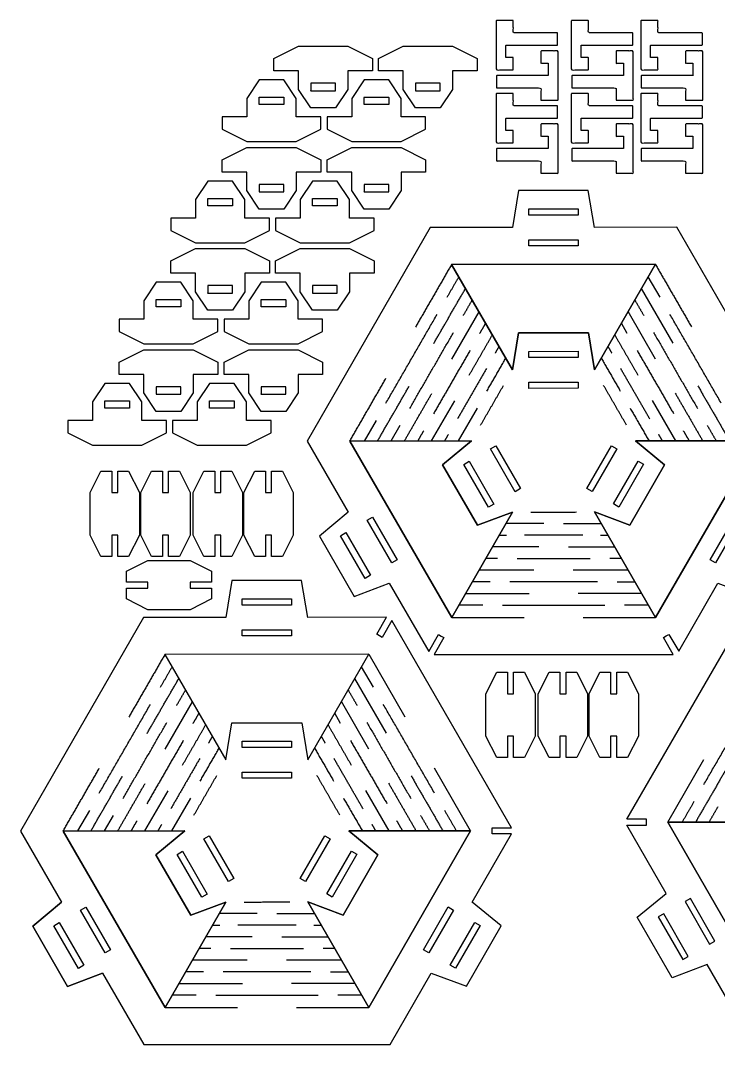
# Model space of a CAD drawing. Header units: millimetres. Extents: x -0.6 to 69.4, y 5.7 to 47.2.
# Drawn here: x -0.63 to 27.69, y 5.71 to 47.24 of the extents above; entities that cross this region are included whole.
import ezdxf

# ---------------------------------------------------------------- set-up
doc = ezdxf.new("R2010")
doc.units = ezdxf.units.MM
doc.header["$MEASUREMENT"] = 0
doc.layers.add('CURVES', color=7, linetype='Continuous', true_color=0x000000)

msp = doc.modelspace()

# ---------------------------------------------------------------- linework, layer by layer
at = {"layer": 'CURVES'}
for p, q in [((9.646, 45.695), (10.646, 46.195)), ((10.646, 46.195), (12.646, 46.195)), ((12.646, 46.195), (13.646, 45.695)), ((13.897, 45.695), (14.897, 46.195)), ((14.897, 46.195), (16.897, 46.195)), ((16.897, 46.195), (17.897, 45.695)), ((9.646, 45.195), (9.646, 45.695)), ((13.646, 45.695), (13.646, 45.195)), ((13.897, 45.195), (13.897, 45.695)), ((17.897, 45.695), (17.897, 45.195)), ((10.646, 45.195), (9.646, 45.195)), ((10.646, 44.445), (10.646, 45.195)), ((12.646, 45.195), (12.646, 44.445)), ((13.646, 45.195), (12.646, 45.195)), ((14.897, 45.195), (13.897, 45.195)), ((14.897, 44.445), (14.897, 45.195)), ((16.897, 45.195), (16.897, 44.445)), ((17.897, 45.195), (16.897, 45.195)), ((9.056, 44.831), (8.556, 44.081)), ((10.056, 44.831), (9.056, 44.831)), ((11.146, 43.695), (10.646, 44.445)), ((13.308, 44.831), (12.808, 44.081)), ((14.308, 44.831), (13.308, 44.831)), ((15.397, 43.695), (14.897, 44.445)), ((8.556, 44.081), (8.556, 43.331)), ((10.556, 43.331), (10.556, 44.081)), ((12.808, 44.081), (12.808, 43.331)), ((14.808, 43.331), (14.808, 44.081)), ((12.146, 43.695), (11.146, 43.695)), ((16.397, 43.695), (15.397, 43.695)), ((7.556, 43.331), (7.556, 42.831)), ((8.556, 43.331), (7.556, 43.331)), ((11.556, 43.331), (10.556, 43.331)), ((11.556, 42.831), (11.556, 43.331)), ((11.808, 43.331), (11.808, 42.831)), ((12.808, 43.331), (11.808, 43.331)), ((15.808, 43.331), (14.808, 43.331)), ((15.808, 42.831), (15.808, 43.331)), ((7.556, 42.831), (8.556, 42.331)), ((10.556, 42.331), (11.556, 42.831)), ((11.808, 42.831), (12.808, 42.331)), ((14.808, 42.331), (15.808, 42.831)), ((7.556, 41.592), (8.556, 42.092)), ((8.556, 42.331), (10.556, 42.331)), ((8.556, 42.092), (10.556, 42.092)), ((10.556, 42.092), (11.556, 41.592)), ((11.808, 41.592), (12.808, 42.092)), ((12.808, 42.331), (14.808, 42.331)), ((12.808, 42.092), (14.808, 42.092)), ((14.808, 42.092), (15.808, 41.592)), ((7.556, 41.092), (7.556, 41.592)), ((11.556, 41.592), (11.556, 41.092)), ((11.808, 41.092), (11.808, 41.592)), ((15.808, 41.592), (15.808, 41.092)), ((6.967, 40.728), (6.467, 39.978)), ((7.967, 40.728), (6.967, 40.728)), ((8.556, 41.092), (7.556, 41.092)), ((8.556, 40.342), (8.556, 41.092)), ((10.556, 41.092), (10.556, 40.342)), ((11.556, 41.092), (10.556, 41.092)), ((11.218, 40.728), (10.718, 39.978)), ((12.218, 40.728), (11.218, 40.728)), ((12.808, 41.092), (11.808, 41.092)), ((12.808, 40.342), (12.808, 41.092)), ((14.808, 41.092), (14.808, 40.342)), ((15.808, 41.092), (14.808, 41.092)), ((9.056, 39.592), (8.556, 40.342)), ((13.308, 39.592), (12.808, 40.342)), ((19.579, 40.352), (19.33, 38.852)), ((22.408, 40.353), (19.579, 40.352)), ((22.659, 38.854), (22.408, 40.353)), ((6.467, 39.978), (6.467, 39.228)), ((8.467, 39.228), (8.467, 39.978)), ((10.718, 39.978), (10.718, 39.228)), ((12.718, 39.228), (12.718, 39.978)), ((10.056, 39.592), (9.056, 39.592)), ((14.308, 39.592), (13.308, 39.592)), ((19.994, 39.602), (21.994, 39.603)), ((19.994, 39.352), (19.994, 39.602)), ((21.994, 39.603), (21.994, 39.353)), ((5.467, 39.228), (5.467, 38.728)), ((6.467, 39.228), (5.467, 39.228)), ((9.467, 39.228), (8.467, 39.228)), ((9.467, 38.728), (9.467, 39.228)), ((9.718, 39.228), (9.718, 38.728)), ((10.718, 39.228), (9.718, 39.228)), ((13.718, 39.228), (12.718, 39.228)), ((13.718, 38.728), (13.718, 39.228)), ((21.994, 39.353), (19.994, 39.352)), ((5.467, 38.728), (6.467, 38.228)), ((8.467, 38.228), (9.467, 38.728)), ((9.718, 38.728), (10.718, 38.228)), ((15.995, 38.85), (10.999, 30.188)), ((12.718, 38.228), (13.718, 38.728)), ((19.33, 38.852), (15.995, 38.85)), ((25.995, 38.855), (22.659, 38.854)), ((30.999, 30.197), (25.995, 38.855)), ((6.467, 38.228), (8.467, 38.228)), ((10.718, 38.228), (12.718, 38.228)), ((19.995, 38.352), (21.995, 38.353)), ((19.995, 38.102), (19.995, 38.352)), ((21.995, 38.353), (21.995, 38.103)), ((5.467, 37.489), (6.467, 37.989)), ((6.467, 37.989), (8.467, 37.989)), ((8.467, 37.989), (9.467, 37.489)), ((9.718, 37.489), (10.718, 37.989)), ((10.718, 37.989), (12.718, 37.989)), ((12.718, 37.989), (13.718, 37.489)), ((21.995, 38.103), (19.995, 38.102)), ((5.467, 36.989), (5.467, 37.489)), ((9.467, 37.489), (9.467, 36.989)), ((9.718, 36.989), (9.718, 37.489)), ((13.718, 37.489), (13.718, 36.989)), ((6.467, 36.989), (5.467, 36.989)), ((6.467, 36.239), (6.467, 36.989)), ((8.467, 36.989), (8.467, 36.239)), ((9.467, 36.989), (8.467, 36.989)), ((10.718, 36.989), (9.718, 36.989)), ((10.718, 36.239), (10.718, 36.989)), ((12.718, 36.989), (12.718, 36.239)), ((13.718, 36.989), (12.718, 36.989)), ((16.861, 37.351), (25.129, 37.355)), ((25.129, 37.355), (16.861, 37.351)), ((19.333, 33.075), (16.861, 37.351)), ((16.861, 37.351), (19.333, 33.075)), ((25.129, 37.355), (22.662, 33.076)), ((22.662, 33.076), (25.129, 37.355)), ((4.877, 36.625), (4.377, 35.875)), ((5.877, 36.625), (4.877, 36.625)), ((9.128, 36.625), (8.628, 35.875)), ((10.128, 36.625), (9.128, 36.625)), ((25.322, 36.017), (24.839, 36.852)), ((6.967, 35.489), (6.467, 36.239)), ((11.218, 35.489), (10.718, 36.239)), ((25.854, 34.152), (24.567, 36.38)), ((4.377, 35.875), (4.377, 35.125)), ((6.377, 35.125), (6.377, 35.875)), ((8.628, 35.875), (8.628, 35.125)), ((10.628, 35.125), (10.628, 35.875)), ((7.967, 35.489), (6.967, 35.489)), ((12.218, 35.489), (11.218, 35.489)), ((17.97, 35.433), (16.856, 33.503)), ((25.138, 33.507), (24.023, 35.436)), ((3.377, 35.125), (3.377, 34.625)), ((4.377, 35.125), (3.377, 35.125)), ((7.377, 35.125), (6.377, 35.125)), ((7.377, 34.625), (7.377, 35.125)), ((7.628, 35.125), (7.628, 34.625)), ((8.628, 35.125), (7.628, 35.125)), ((11.628, 35.125), (10.628, 35.125)), ((11.628, 34.625), (11.628, 35.125)), ((23.988, 34.553), (23.75, 34.964)), ((3.377, 34.625), (4.377, 34.125)), ((6.377, 34.125), (7.377, 34.625)), ((7.628, 34.625), (8.628, 34.125)), ((10.628, 34.125), (11.628, 34.625)), ((19.582, 34.575), (19.333, 33.075)), ((19.333, 33.075), (19.582, 34.575)), ((22.411, 34.576), (19.582, 34.575)), ((19.582, 34.575), (22.411, 34.576)), ((22.662, 33.076), (22.411, 34.576)), ((22.411, 34.576), (22.662, 33.076)), ((4.377, 34.125), (6.377, 34.125)), ((8.628, 34.125), (10.628, 34.125)), ((3.377, 33.386), (4.377, 33.886)), ((4.377, 33.886), (6.377, 33.886)), ((6.377, 33.886), (7.377, 33.386)), ((7.628, 33.386), (8.628, 33.886)), ((8.628, 33.886), (10.628, 33.886)), ((10.628, 33.886), (11.628, 33.386)), ((19.997, 33.825), (21.997, 33.826)), ((19.997, 33.575), (19.997, 33.825)), ((21.997, 33.826), (21.997, 33.576)), ((3.377, 32.886), (3.377, 33.386)), ((7.377, 33.386), (7.377, 32.886)), ((7.628, 32.886), (7.628, 33.386)), ((11.628, 33.386), (11.628, 32.886)), ((21.997, 33.576), (19.997, 33.575)), ((4.377, 32.886), (3.377, 32.886)), ((4.377, 32.136), (4.377, 32.886)), ((6.377, 32.886), (6.377, 32.136)), ((7.377, 32.886), (6.377, 32.886)), ((8.628, 32.886), (7.628, 32.886)), ((8.628, 32.136), (8.628, 32.886)), ((10.628, 32.886), (10.628, 32.136)), ((11.628, 32.886), (10.628, 32.886)), ((2.787, 32.522), (2.287, 31.772)), ((3.787, 32.522), (2.787, 32.522)), ((7.038, 32.522), (6.538, 31.772)), ((8.038, 32.522), (7.038, 32.522)), ((19.997, 32.575), (21.997, 32.576)), ((19.998, 32.325), (19.997, 32.575)), ((21.997, 32.576), (21.998, 32.326)), ((4.877, 31.386), (4.377, 32.136)), ((9.128, 31.386), (8.628, 32.136)), ((21.998, 32.326), (19.998, 32.325)), ((2.287, 31.772), (2.287, 31.022)), ((4.287, 31.022), (4.287, 31.772)), ((6.538, 31.772), (6.538, 31.022)), ((8.538, 31.022), (8.538, 31.772)), ((16.976, 31.822), (16.035, 30.19)), ((25.962, 30.195), (25.019, 31.826)), ((5.877, 31.386), (4.877, 31.386)), ((10.128, 31.386), (9.128, 31.386)), ((17.894, 31.524), (17.125, 30.191)), ((1.287, 31.022), (1.287, 30.522)), ((2.287, 31.022), (1.287, 31.022)), ((5.287, 31.022), (4.287, 31.022)), ((5.287, 30.522), (5.287, 31.022)), ((5.538, 31.022), (5.538, 30.522)), ((6.538, 31.022), (5.538, 31.022)), ((9.538, 31.022), (8.538, 31.022)), ((9.538, 30.522), (9.538, 31.022)), ((13.793, 31.024), (13.311, 30.189)), ((14.761, 30.813), (14.401, 30.189)), ((1.287, 30.522), (2.287, 30.022)), ((4.287, 30.022), (5.287, 30.522)), ((5.538, 30.522), (6.538, 30.022)), ((8.538, 30.022), (9.538, 30.522)), ((2.287, 30.022), (4.287, 30.022)), ((6.538, 30.022), (8.538, 30.022)), ((10.999, 30.188), (12.668, 27.3)), ((17.67, 30.191), (12.731, 30.189)), ((12.731, 30.189), (17.67, 30.191)), ((12.731, 30.189), (16.868, 23.03)), ((16.868, 23.03), (12.731, 30.189)), ((16.496, 29.224), (17.67, 30.191)), ((17.67, 30.191), (16.496, 29.224)), ((18.435, 29.866), (18.651, 29.991)), ((18.651, 29.991), (19.652, 28.259)), ((22.347, 28.261), (23.346, 29.993)), ((23.346, 29.993), (23.563, 29.868)), ((24.328, 30.194), (29.267, 30.196)), ((29.267, 30.196), (24.328, 30.194)), ((25.502, 29.228), (24.328, 30.194)), ((24.328, 30.194), (25.502, 29.228)), ((29.267, 30.196), (25.136, 23.034)), ((25.136, 23.034), (29.267, 30.196)), ((19.436, 28.134), (18.435, 29.866)), ((23.563, 29.868), (22.563, 28.136)), ((17.912, 26.775), (16.496, 29.224)), ((16.496, 29.224), (17.912, 26.775)), ((17.353, 29.24), (17.569, 29.365)), ((18.354, 27.509), (17.353, 29.24)), ((17.569, 29.365), (18.57, 27.634)), ((23.43, 27.636), (24.429, 29.369)), ((24.645, 29.244), (23.646, 27.511)), ((24.089, 26.777), (25.502, 29.228)), ((25.502, 29.228), (24.089, 26.777)), ((24.429, 29.369), (24.645, 29.244)), ((19.652, 28.259), (19.436, 28.134)), ((22.563, 28.136), (22.347, 28.261)), ((18.57, 27.634), (18.354, 27.509)), ((23.646, 27.511), (23.43, 27.636)), ((12.668, 27.3), (11.494, 26.333)), ((12.668, 27.3), (11.494, 26.333)), ((13.433, 26.975), (13.65, 27.1)), ((13.65, 27.1), (14.65, 25.368)), ((16.868, 23.03), (19.335, 27.309)), ((19.335, 27.309), (16.868, 23.03)), ((19.335, 27.309), (17.912, 26.775)), ((17.912, 26.775), (19.335, 27.309)), ((22.665, 27.31), (24.089, 26.777)), ((25.136, 23.034), (22.665, 27.31)), ((22.665, 27.31), (25.136, 23.034)), ((24.089, 26.777), (22.665, 27.31)), ((27.351, 25.374), (28.351, 27.107)), ((14.434, 25.243), (13.433, 26.975)), ((21.398, 26.838), (22.937, 26.839)), ((28.567, 26.982), (27.568, 25.249)), ((11.494, 26.333), (12.91, 23.884)), ((11.494, 26.333), (12.91, 23.884)), ((12.351, 26.349), (12.567, 26.474)), ((13.352, 24.618), (12.351, 26.349)), ((12.567, 26.474), (13.568, 24.743)), ((22.906, 26.367), (23.21, 26.367)), ((21.599, 25.894), (23.482, 25.895)), ((14.65, 25.368), (14.434, 25.243)), ((27.568, 25.249), (27.351, 25.374)), ((7.947, 24.537), (7.697, 23.037)), ((10.776, 24.538), (7.947, 24.537)), ((11.027, 23.038), (10.776, 24.538)), ((13.568, 24.743), (13.352, 24.618)), ((12.91, 23.884), (14.334, 24.418)), ((12.91, 23.884), (14.334, 24.418)), ((14.334, 24.418), (15.931, 21.655)), ((23.58, 24.48), (24.3, 24.48)), ((26.075, 21.66), (27.669, 24.424)), ((27.669, 24.424), (29.093, 23.891)), ((8.362, 23.787), (10.362, 23.788)), ((8.362, 23.537), (8.362, 23.787)), ((10.362, 23.788), (10.362, 23.538)), ((17.43, 24.005), (20.003, 24.007)), ((10.362, 23.538), (8.362, 23.537)), ((23.972, 14.855), (28.832, 23.263)), ((4.362, 23.035), (-0.634, 14.373)), ((7.697, 23.037), (4.362, 23.035)), ((14.218, 23.04), (11.027, 23.038)), ((13.821, 22.352), (14.218, 23.04)), ((14.434, 22.915), (14.038, 22.227)), ((19.295, 14.506), (14.434, 22.915)), ((8.362, 22.537), (10.362, 22.538)), ((8.362, 22.287), (8.362, 22.537)), ((10.362, 22.538), (10.362, 22.288)), ((10.362, 22.288), (8.362, 22.287)), ((13.929, 22.29), (13.821, 22.352)), ((14.038, 22.227), (13.929, 22.29)), ((15.931, 21.655), (16.327, 22.343)), ((16.544, 22.218), (16.147, 21.53)), ((25.858, 21.535), (25.461, 22.222)), ((25.678, 22.347), (26.075, 21.66)), ((13.497, 21.539), (5.229, 21.535)), ((13.497, 21.539), (5.229, 21.535)), ((5.229, 21.535), (7.7, 17.259)), ((5.229, 21.535), (7.7, 17.259)), ((11.029, 17.261), (13.497, 21.539)), ((11.029, 17.261), (13.497, 21.539)), ((13.497, 21.539), (14.966, 18.998)), ((16.147, 21.53), (25.858, 21.535)), ((13.689, 20.201), (13.207, 21.036)), ((14.222, 18.337), (12.934, 20.564)), ((6.337, 19.618), (5.224, 17.687)), ((13.505, 17.691), (12.39, 19.621)), ((12.356, 18.737), (12.118, 19.149)), ((7.7, 17.259), (7.949, 18.76)), ((7.7, 17.259), (7.949, 18.76)), ((7.949, 18.76), (10.779, 18.761)), ((7.949, 18.76), (10.779, 18.761)), ((10.779, 18.761), (11.029, 17.261)), ((10.779, 18.761), (11.029, 17.261)), ((8.364, 18.01), (10.364, 18.011)), ((8.364, 17.76), (8.364, 18.01)), ((10.364, 18.011), (10.364, 17.761)), ((10.364, 17.761), (8.364, 17.76)), ((25.632, 14.73), (27.101, 17.271)), ((8.365, 16.76), (10.365, 16.761)), ((8.365, 16.51), (8.365, 16.76)), ((10.365, 16.761), (10.365, 16.511)), ((17.634, 14.381), (16.165, 16.923)), ((10.365, 16.511), (8.365, 16.51)), ((5.344, 16.006), (4.403, 14.375)), ((14.329, 14.38), (13.387, 16.01)), ((6.261, 15.708), (5.492, 14.375)), ((2.161, 15.209), (1.679, 14.374)), ((3.128, 14.998), (2.768, 14.374)), ((24.766, 14.855), (23.972, 14.855)), ((23.973, 14.605), (24.766, 14.605)), ((25.567, 11.841), (23.973, 14.605)), ((30.571, 14.727), (25.632, 14.73)), ((25.632, 14.73), (29.763, 7.567)), ((25.632, 14.73), (30.571, 14.727)), ((29.763, 7.567), (25.632, 14.73)), ((-0.634, 14.373), (1.035, 11.485)), ((1.098, 14.373), (6.037, 14.376)), ((6.037, 14.376), (1.098, 14.373)), ((5.236, 7.215), (1.098, 14.373)), ((1.098, 14.373), (5.236, 7.215)), ((6.037, 14.376), (4.863, 13.409)), ((4.863, 13.409), (6.037, 14.376)), ((6.802, 14.05), (7.019, 14.176)), ((7.019, 14.176), (8.02, 12.444)), ((10.714, 12.445), (11.713, 14.178)), ((11.713, 14.178), (11.93, 14.053)), ((12.695, 14.379), (17.634, 14.381)), ((17.634, 14.381), (12.695, 14.379)), ((13.87, 13.413), (12.695, 14.379)), ((12.695, 14.379), (13.87, 13.413)), ((17.634, 14.381), (13.503, 7.219)), ((13.503, 7.219), (17.634, 14.381)), ((17.7, 11.493), (19.294, 14.256)), ((18.501, 14.506), (19.295, 14.506)), ((19.294, 14.256), (18.501, 14.256)), ((7.803, 12.319), (6.802, 14.05)), ((11.93, 14.053), (10.931, 12.32)), ((4.863, 13.409), (6.279, 10.959)), ((6.279, 10.959), (4.863, 13.409)), ((5.72, 13.425), (5.937, 13.55)), ((6.721, 11.693), (5.72, 13.425)), ((5.937, 13.55), (6.938, 11.818)), ((11.797, 11.821), (12.796, 13.553)), ((13.013, 13.428), (12.014, 11.696)), ((12.456, 10.962), (13.87, 13.413)), ((13.87, 13.413), (12.456, 10.962)), ((12.796, 13.553), (13.013, 13.428)), ((8.02, 12.444), (7.803, 12.319)), ((10.931, 12.32), (10.714, 12.445)), ((6.938, 11.818), (6.721, 11.693)), ((12.014, 11.696), (11.797, 11.821)), ((24.392, 10.875), (25.567, 11.841)), ((26.548, 11.64), (26.332, 11.515)), ((27.548, 9.907), (26.548, 11.64)), ((-0.138, 10.518), (1.035, 11.485)), ((1.035, 11.485), (-0.138, 10.518)), ((1.801, 11.159), (2.017, 11.285)), ((2.017, 11.285), (3.018, 9.553)), ((7.703, 11.493), (5.236, 7.215)), ((5.236, 7.215), (7.703, 11.493)), ((6.279, 10.959), (7.703, 11.493)), ((7.703, 11.493), (6.279, 10.959)), ((11.032, 11.495), (12.456, 10.962)), ((13.503, 7.219), (11.032, 11.495)), ((11.032, 11.495), (13.503, 7.219)), ((12.456, 10.962), (11.032, 11.495)), ((15.719, 9.559), (16.718, 11.292)), ((16.718, 11.292), (16.935, 11.167)), ((18.874, 10.527), (17.7, 11.493)), ((26.332, 11.515), (27.331, 9.783)), ((2.801, 9.428), (1.801, 11.159)), ((9.766, 11.023), (11.305, 11.023)), ((16.935, 11.167), (15.935, 9.434)), ((25.806, 8.424), (24.392, 10.875)), ((25.466, 11.015), (25.249, 10.891)), ((25.249, 10.891), (26.248, 9.158)), ((26.465, 9.283), (25.466, 11.015)), ((1.277, 8.068), (-0.138, 10.518)), ((-0.138, 10.518), (1.277, 8.068)), ((0.718, 10.534), (0.935, 10.659)), ((1.719, 8.802), (0.718, 10.534)), ((0.935, 10.659), (1.936, 8.927)), ((11.273, 10.551), (11.577, 10.552)), ((16.802, 8.935), (17.801, 10.667)), ((18.017, 10.542), (17.018, 8.81)), ((17.461, 8.076), (18.874, 10.527)), ((17.801, 10.667), (18.017, 10.542)), ((9.966, 10.079), (11.85, 10.08)), ((3.018, 9.553), (2.801, 9.428)), ((15.935, 9.434), (15.719, 9.559)), ((27.331, 9.783), (27.548, 9.907)), ((26.248, 9.158), (26.465, 9.283)), ((1.936, 8.927), (1.719, 8.802)), ((17.018, 8.81), (16.802, 8.935)), ((27.23, 8.957), (25.806, 8.424)), ((28.896, 6.068), (27.23, 8.957)), ((2.701, 8.602), (1.277, 8.068)), ((1.277, 8.068), (2.701, 8.602)), ((2.701, 8.602), (4.37, 5.715)), ((11.948, 8.665), (12.668, 8.665)), ((14.37, 5.719), (16.037, 8.609)), ((16.037, 8.609), (17.461, 8.076)), ((5.798, 8.19), (8.371, 8.191)), ((4.37, 5.715), (14.37, 5.719))]:
    msp.add_line(p, q, dxfattribs=at)
for points in [[(10.556, 44.081), (10.056, 44.831)], [(12.646, 44.445), (12.146, 43.695)], [(14.808, 44.081), (14.308, 44.831)], [(16.897, 44.445), (16.397, 43.695)], [(8.467, 39.978), (7.967, 40.728)], [(12.718, 39.978), (12.218, 40.728)], [(10.556, 40.342), (10.056, 39.592)], [(14.808, 40.342), (14.308, 39.592)], [(6.377, 35.875), (5.877, 36.625)], [(10.628, 35.875), (10.128, 36.625)], [(8.467, 36.239), (7.967, 35.489)], [(12.718, 36.239), (12.218, 35.489)], [(4.287, 31.772), (3.787, 32.522)], [(8.538, 31.772), (8.038, 32.522)], [(6.377, 32.136), (5.877, 31.386)], [(10.628, 32.136), (10.128, 31.386)], [(2.192, 28.094), (2.629, 28.96)], [(2.629, 28.96), (3.067, 28.96)], [(3.067, 28.96), (3.067, 28.094), (3.317, 28.094), (3.317, 28.96)], [(3.317, 28.96), (3.754, 28.96)], [(3.754, 28.96), (4.192, 28.094)], [(4.25, 28.094), (4.688, 28.96)], [(4.688, 28.96), (5.125, 28.96)], [(5.125, 28.96), (5.125, 28.094), (5.375, 28.094), (5.375, 28.96)], [(5.375, 28.96), (5.813, 28.96)], [(5.813, 28.96), (6.25, 28.094)], [(6.376, 28.094), (6.813, 28.96)], [(6.813, 28.96), (7.251, 28.96)], [(7.251, 28.96), (7.251, 28.094), (7.501, 28.094), (7.501, 28.96)], [(7.501, 28.96), (7.938, 28.96)], [(7.938, 28.96), (8.376, 28.094)], [(8.434, 28.094), (8.872, 28.96)], [(8.872, 28.96), (9.309, 28.96)], [(9.309, 28.96), (9.309, 28.094), (9.559, 28.094), (9.559, 28.96)], [(9.559, 28.96), (9.997, 28.96)], [(9.997, 28.96), (10.434, 28.094)], [(2.192, 26.373), (2.192, 28.094)], [(4.192, 28.094), (4.192, 26.373)], [(4.25, 26.373), (4.25, 28.094)], [(6.25, 28.094), (6.25, 26.373)], [(6.376, 26.373), (6.376, 28.094)], [(8.376, 28.094), (8.376, 26.373)], [(8.434, 26.373), (8.434, 28.094)], [(10.434, 28.094), (10.434, 26.373)], [(2.629, 25.506), (2.192, 26.373)], [(3.317, 25.506), (3.317, 26.373), (3.067, 26.373), (3.067, 25.506)], [(4.192, 26.373), (3.754, 25.506)], [(4.688, 25.506), (4.25, 26.373)], [(5.375, 25.506), (5.375, 26.373), (5.125, 26.373), (5.125, 25.506)], [(6.25, 26.373), (5.813, 25.506)], [(6.813, 25.506), (6.376, 26.373)], [(7.501, 25.506), (7.501, 26.373), (7.251, 26.373), (7.251, 25.506)], [(8.376, 26.373), (7.938, 25.506)], [(8.872, 25.506), (8.434, 26.373)], [(9.559, 25.506), (9.559, 26.373), (9.309, 26.373), (9.309, 25.506)], [(10.434, 26.373), (9.997, 25.506)], [(3.067, 25.506), (2.629, 25.506)], [(3.754, 25.506), (3.317, 25.506)], [(3.67, 24.907), (4.536, 25.344)], [(4.536, 25.344), (6.257, 25.344)], [(5.125, 25.506), (4.688, 25.506)], [(5.813, 25.506), (5.375, 25.506)], [(6.257, 25.344), (7.124, 24.907)], [(7.251, 25.506), (6.813, 25.506)], [(7.938, 25.506), (7.501, 25.506)], [(9.309, 25.506), (8.872, 25.506)], [(9.997, 25.506), (9.559, 25.506)], [(3.67, 24.469), (3.67, 24.907)], [(7.124, 24.907), (7.124, 24.469)], [(3.67, 24.219), (4.536, 24.219), (4.536, 24.469), (3.67, 24.469)], [(3.67, 23.782), (3.67, 24.219)], [(7.124, 24.469), (6.257, 24.469), (6.257, 24.219), (7.124, 24.219)], [(7.124, 24.219), (7.124, 23.782)], [(4.536, 23.344), (3.67, 23.782)], [(7.124, 23.782), (6.257, 23.344)], [(6.257, 23.344), (4.536, 23.344)], [(16.327, 22.343), (16.435, 22.28)], [(16.435, 22.28), (16.544, 22.218)], [(25.461, 22.222), (25.569, 22.284)], [(25.569, 22.284), (25.678, 22.347)], [(18.254, 19.942), (18.691, 20.808)], [(18.691, 20.808), (19.129, 20.808)], [(19.129, 20.808), (19.129, 19.942), (19.379, 19.942), (19.379, 20.808)], [(19.379, 20.808), (19.816, 20.808)], [(19.816, 20.808), (20.254, 19.942)], [(20.379, 19.942), (20.817, 20.808)], [(20.817, 20.808), (21.254, 20.808)], [(21.254, 20.808), (21.254, 19.942), (21.504, 19.942), (21.504, 20.808)], [(21.504, 20.808), (21.942, 20.808)], [(21.942, 20.808), (22.379, 19.942)], [(22.438, 19.942), (22.875, 20.808)], [(22.875, 20.808), (23.313, 20.808)], [(23.313, 20.808), (23.313, 19.942), (23.563, 19.942), (23.563, 20.808)], [(23.563, 20.808), (24, 20.808)], [(24, 20.808), (24.438, 19.942)], [(18.254, 18.221), (18.254, 19.942)], [(20.254, 19.942), (20.254, 18.221)], [(20.379, 18.221), (20.379, 19.942)], [(22.379, 19.942), (22.379, 18.221)], [(22.438, 18.221), (22.438, 19.942)], [(24.438, 19.942), (24.438, 18.221)], [(18.691, 17.354), (18.254, 18.221)], [(19.379, 17.354), (19.379, 18.221), (19.129, 18.221), (19.129, 17.354)], [(20.254, 18.221), (19.816, 17.354)], [(20.817, 17.354), (20.379, 18.221)], [(21.504, 17.354), (21.504, 18.221), (21.254, 18.221), (21.254, 17.354)], [(22.379, 18.221), (21.942, 17.354)], [(22.875, 17.354), (22.438, 18.221)], [(23.563, 17.354), (23.563, 18.221), (23.313, 18.221), (23.313, 17.354)], [(24.438, 18.221), (24, 17.354)], [(19.129, 17.354), (18.691, 17.354)], [(19.816, 17.354), (19.379, 17.354)], [(21.254, 17.354), (20.817, 17.354)], [(21.942, 17.354), (21.504, 17.354)], [(23.313, 17.354), (22.875, 17.354)], [(24, 17.354), (23.563, 17.354)]]:
    msp.add_lwpolyline(points, dxfattribs=at)
for points, knots in [([(19.364, 46.24), (19.214, 46.24), (19.064, 46.24), (19.064, 45.99), (19.064, 45.74), (19.214, 45.74), (19.364, 45.74), (19.364, 45.49), (19.364, 45.24), (19.014, 45.24), (18.664, 45.24), (18.664, 46.24), (18.664, 47.24), (19.014, 47.24), (19.364, 47.24), (19.364, 46.99), (19.364, 46.74), (20.264, 46.74), (21.164, 46.74), (21.164, 46.49), (21.164, 46.24), (20.889, 46.24), (20.614, 46.24), (19.989, 46.24), (19.364, 46.24)], [-9, -9, -9, -8.7, -8.7, -8.2, -8.2, -7.9, -7.9, -7.4, -7.4, -6.7, -6.7, -4.7, -4.7, -4, -4, -3.5, -3.5, -2, -2, -1.5, -1.5, -1.25, -1.25, 0, 0, 0]), ([(22.414, 46.24), (22.264, 46.24), (22.114, 46.24), (22.114, 45.99), (22.114, 45.74), (22.264, 45.74), (22.414, 45.74), (22.414, 45.49), (22.414, 45.24), (22.064, 45.24), (21.714, 45.24), (21.714, 46.24), (21.714, 47.24), (22.064, 47.24), (22.414, 47.24), (22.414, 46.99), (22.414, 46.74), (23.314, 46.74), (24.214, 46.74), (24.214, 46.49), (24.214, 46.24), (23.939, 46.24), (23.664, 46.24), (23.039, 46.24), (22.414, 46.24)], [-9, -9, -9, -8.7, -8.7, -8.2, -8.2, -7.9, -7.9, -7.4, -7.4, -6.7, -6.7, -4.7, -4.7, -4, -4, -3.5, -3.5, -2, -2, -1.5, -1.5, -1.25, -1.25, 0, 0, 0]), ([(25.235, 46.24), (25.085, 46.24), (24.935, 46.24), (24.935, 45.99), (24.935, 45.74), (25.085, 45.74), (25.235, 45.74), (25.235, 45.49), (25.235, 45.24), (24.885, 45.24), (24.535, 45.24), (24.535, 46.24), (24.535, 47.24), (24.885, 47.24), (25.235, 47.24), (25.235, 46.99), (25.235, 46.74), (26.135, 46.74), (27.035, 46.74), (27.035, 46.49), (27.035, 46.24), (26.76, 46.24), (26.485, 46.24), (25.86, 46.24), (25.235, 46.24)], [-9, -9, -9, -8.7, -8.7, -8.2, -8.2, -7.9, -7.9, -7.4, -7.4, -6.7, -6.7, -4.7, -4.7, -4, -4, -3.5, -3.5, -2, -2, -1.5, -1.5, -1.25, -1.25, 0, 0, 0]), ([(20.484, 45.006), (20.634, 45.006), (20.784, 45.006), (20.784, 45.256), (20.784, 45.506), (20.634, 45.506), (20.484, 45.506), (20.484, 45.756), (20.484, 46.006), (20.834, 46.006), (21.184, 46.006), (21.184, 45.006), (21.184, 44.006), (20.834, 44.006), (20.484, 44.006), (20.484, 44.256), (20.484, 44.506), (19.584, 44.506), (18.684, 44.506), (18.684, 44.756), (18.684, 45.006), (18.959, 45.006), (19.234, 45.006), (19.859, 45.006), (20.484, 45.006)], [-9, -9, -9, -8.7, -8.7, -8.2, -8.2, -7.9, -7.9, -7.4, -7.4, -6.7, -6.7, -4.7, -4.7, -4, -4, -3.5, -3.5, -2, -2, -1.5, -1.5, -1.25, -1.25, 0, 0, 0]), ([(23.534, 45.006), (23.684, 45.006), (23.834, 45.006), (23.834, 45.256), (23.834, 45.506), (23.684, 45.506), (23.534, 45.506), (23.534, 45.756), (23.534, 46.006), (23.884, 46.006), (24.234, 46.006), (24.234, 45.006), (24.234, 44.006), (23.884, 44.006), (23.534, 44.006), (23.534, 44.256), (23.534, 44.506), (22.634, 44.506), (21.734, 44.506), (21.734, 44.756), (21.734, 45.006), (22.009, 45.006), (22.284, 45.006), (22.909, 45.006), (23.534, 45.006)], [-9, -9, -9, -8.7, -8.7, -8.2, -8.2, -7.9, -7.9, -7.4, -7.4, -6.7, -6.7, -4.7, -4.7, -4, -4, -3.5, -3.5, -2, -2, -1.5, -1.5, -1.25, -1.25, 0, 0, 0]), ([(26.355, 45.006), (26.505, 45.006), (26.655, 45.006), (26.655, 45.256), (26.655, 45.506), (26.505, 45.506), (26.355, 45.506), (26.355, 45.756), (26.355, 46.006), (26.705, 46.006), (27.055, 46.006), (27.055, 45.006), (27.055, 44.006), (26.705, 44.006), (26.355, 44.006), (26.355, 44.256), (26.355, 44.506), (25.455, 44.506), (24.555, 44.506), (24.555, 44.756), (24.555, 45.006), (24.83, 45.006), (25.105, 45.006), (25.73, 45.006), (26.355, 45.006)], [-9, -9, -9, -8.7, -8.7, -8.2, -8.2, -7.9, -7.9, -7.4, -7.4, -6.7, -6.7, -4.7, -4.7, -4, -4, -3.5, -3.5, -2, -2, -1.5, -1.5, -1.25, -1.25, 0, 0, 0]), ([(12.146, 44.695), (12.146, 44.545), (12.146, 44.395), (11.646, 44.395), (11.146, 44.395), (11.146, 44.545), (11.146, 44.695), (11.646, 44.695), (12.146, 44.695)], [-1.5, -1.5, -1.5, -1.25, -1.25, -0.25, -0.25, 0, 0, 1, 1, 1]), ([(16.397, 44.695), (16.397, 44.545), (16.397, 44.395), (15.897, 44.395), (15.397, 44.395), (15.397, 44.545), (15.397, 44.695), (15.897, 44.695), (16.397, 44.695)], [-1.5, -1.5, -1.5, -1.25, -1.25, -0.25, -0.25, 0, 0, 1, 1, 1]), ([(10.056, 43.831), (10.056, 43.981), (10.056, 44.131), (9.556, 44.131), (9.056, 44.131), (9.056, 43.981), (9.056, 43.831), (9.556, 43.831), (10.056, 43.831)], [-1.5, -1.5, -1.5, -1.25, -1.25, -0.25, -0.25, 0, 0, 1, 1, 1]), ([(14.308, 43.831), (14.308, 43.981), (14.308, 44.131), (13.808, 44.131), (13.308, 44.131), (13.308, 43.981), (13.308, 43.831), (13.808, 43.831), (14.308, 43.831)], [-1.5, -1.5, -1.5, -1.25, -1.25, -0.25, -0.25, 0, 0, 1, 1, 1]), ([(19.364, 43.279), (19.214, 43.279), (19.064, 43.279), (19.064, 43.029), (19.064, 42.779), (19.214, 42.779), (19.364, 42.779), (19.364, 42.529), (19.364, 42.279), (19.014, 42.279), (18.664, 42.279), (18.664, 43.279), (18.664, 44.279), (19.014, 44.279), (19.364, 44.279), (19.364, 44.029), (19.364, 43.779), (20.264, 43.779), (21.164, 43.779), (21.164, 43.529), (21.164, 43.279), (20.889, 43.279), (20.614, 43.279), (19.989, 43.279), (19.364, 43.279)], [-9, -9, -9, -8.7, -8.7, -8.2, -8.2, -7.9, -7.9, -7.4, -7.4, -6.7, -6.7, -4.7, -4.7, -4, -4, -3.5, -3.5, -2, -2, -1.5, -1.5, -1.25, -1.25, 0, 0, 0]), ([(22.414, 43.279), (22.264, 43.279), (22.114, 43.279), (22.114, 43.029), (22.114, 42.779), (22.264, 42.779), (22.414, 42.779), (22.414, 42.529), (22.414, 42.279), (22.064, 42.279), (21.714, 42.279), (21.714, 43.279), (21.714, 44.279), (22.064, 44.279), (22.414, 44.279), (22.414, 44.029), (22.414, 43.779), (23.314, 43.779), (24.214, 43.779), (24.214, 43.529), (24.214, 43.279), (23.939, 43.279), (23.664, 43.279), (23.039, 43.279), (22.414, 43.279)], [-9, -9, -9, -8.7, -8.7, -8.2, -8.2, -7.9, -7.9, -7.4, -7.4, -6.7, -6.7, -4.7, -4.7, -4, -4, -3.5, -3.5, -2, -2, -1.5, -1.5, -1.25, -1.25, 0, 0, 0]), ([(25.235, 43.279), (25.085, 43.279), (24.935, 43.279), (24.935, 43.029), (24.935, 42.779), (25.085, 42.779), (25.235, 42.779), (25.235, 42.529), (25.235, 42.279), (24.885, 42.279), (24.535, 42.279), (24.535, 43.279), (24.535, 44.279), (24.885, 44.279), (25.235, 44.279), (25.235, 44.029), (25.235, 43.779), (26.135, 43.779), (27.035, 43.779), (27.035, 43.529), (27.035, 43.279), (26.76, 43.279), (26.485, 43.279), (25.86, 43.279), (25.235, 43.279)], [-9, -9, -9, -8.7, -8.7, -8.2, -8.2, -7.9, -7.9, -7.4, -7.4, -6.7, -6.7, -4.7, -4.7, -4, -4, -3.5, -3.5, -2, -2, -1.5, -1.5, -1.25, -1.25, 0, 0, 0]), ([(20.484, 42.045), (20.634, 42.045), (20.784, 42.045), (20.784, 42.295), (20.784, 42.545), (20.634, 42.545), (20.484, 42.545), (20.484, 42.795), (20.484, 43.045), (20.834, 43.045), (21.184, 43.045), (21.184, 42.045), (21.184, 41.045), (20.834, 41.045), (20.484, 41.045), (20.484, 41.295), (20.484, 41.545), (19.584, 41.545), (18.684, 41.545), (18.684, 41.795), (18.684, 42.045), (18.959, 42.045), (19.234, 42.045), (19.859, 42.045), (20.484, 42.045)], [-9, -9, -9, -8.7, -8.7, -8.2, -8.2, -7.9, -7.9, -7.4, -7.4, -6.7, -6.7, -4.7, -4.7, -4, -4, -3.5, -3.5, -2, -2, -1.5, -1.5, -1.25, -1.25, 0, 0, 0]), ([(23.534, 42.045), (23.684, 42.045), (23.834, 42.045), (23.834, 42.295), (23.834, 42.545), (23.684, 42.545), (23.534, 42.545), (23.534, 42.795), (23.534, 43.045), (23.884, 43.045), (24.234, 43.045), (24.234, 42.045), (24.234, 41.045), (23.884, 41.045), (23.534, 41.045), (23.534, 41.295), (23.534, 41.545), (22.634, 41.545), (21.734, 41.545), (21.734, 41.795), (21.734, 42.045), (22.009, 42.045), (22.284, 42.045), (22.909, 42.045), (23.534, 42.045)], [-9, -9, -9, -8.7, -8.7, -8.2, -8.2, -7.9, -7.9, -7.4, -7.4, -6.7, -6.7, -4.7, -4.7, -4, -4, -3.5, -3.5, -2, -2, -1.5, -1.5, -1.25, -1.25, 0, 0, 0]), ([(26.355, 42.045), (26.505, 42.045), (26.655, 42.045), (26.655, 42.295), (26.655, 42.545), (26.505, 42.545), (26.355, 42.545), (26.355, 42.795), (26.355, 43.045), (26.705, 43.045), (27.055, 43.045), (27.055, 42.045), (27.055, 41.045), (26.705, 41.045), (26.355, 41.045), (26.355, 41.295), (26.355, 41.545), (25.455, 41.545), (24.555, 41.545), (24.555, 41.795), (24.555, 42.045), (24.83, 42.045), (25.105, 42.045), (25.73, 42.045), (26.355, 42.045)], [-9, -9, -9, -8.7, -8.7, -8.2, -8.2, -7.9, -7.9, -7.4, -7.4, -6.7, -6.7, -4.7, -4.7, -4, -4, -3.5, -3.5, -2, -2, -1.5, -1.5, -1.25, -1.25, 0, 0, 0]), ([(10.056, 40.592), (10.056, 40.442), (10.056, 40.292), (9.556, 40.292), (9.056, 40.292), (9.056, 40.442), (9.056, 40.592), (9.556, 40.592), (10.056, 40.592)], [-1.5, -1.5, -1.5, -1.25, -1.25, -0.25, -0.25, 0, 0, 1, 1, 1]), ([(14.308, 40.592), (14.308, 40.442), (14.308, 40.292), (13.808, 40.292), (13.308, 40.292), (13.308, 40.442), (13.308, 40.592), (13.808, 40.592), (14.308, 40.592)], [-1.5, -1.5, -1.5, -1.25, -1.25, -0.25, -0.25, 0, 0, 1, 1, 1]), ([(7.967, 39.728), (7.967, 39.878), (7.967, 40.028), (7.467, 40.028), (6.967, 40.028), (6.967, 39.878), (6.967, 39.728), (7.467, 39.728), (7.967, 39.728)], [-1.5, -1.5, -1.5, -1.25, -1.25, -0.25, -0.25, 0, 0, 1, 1, 1]), ([(12.218, 39.728), (12.218, 39.878), (12.218, 40.028), (11.718, 40.028), (11.218, 40.028), (11.218, 39.878), (11.218, 39.728), (11.718, 39.728), (12.218, 39.728)], [-1.5, -1.5, -1.5, -1.25, -1.25, -0.25, -0.25, 0, 0, 1, 1, 1]), ([(7.967, 36.489), (7.967, 36.339), (7.967, 36.189), (7.467, 36.189), (6.967, 36.189), (6.967, 36.339), (6.967, 36.489), (7.467, 36.489), (7.967, 36.489)], [-1.5, -1.5, -1.5, -1.25, -1.25, -0.25, -0.25, 0, 0, 1, 1, 1]), ([(12.218, 36.489), (12.218, 36.339), (12.218, 36.189), (11.718, 36.189), (11.218, 36.189), (11.218, 36.339), (11.218, 36.489), (11.718, 36.489), (12.218, 36.489)], [-1.5, -1.5, -1.5, -1.25, -1.25, -0.25, -0.25, 0, 0, 1, 1, 1]), ([(5.877, 35.625), (5.877, 35.775), (5.877, 35.925), (5.377, 35.925), (4.877, 35.925), (4.877, 35.775), (4.877, 35.625), (5.377, 35.625), (5.877, 35.625)], [-1.5, -1.5, -1.5, -1.25, -1.25, -0.25, -0.25, 0, 0, 1, 1, 1]), ([(10.128, 35.625), (10.128, 35.775), (10.128, 35.925), (9.628, 35.925), (9.128, 35.925), (9.128, 35.775), (9.128, 35.625), (9.628, 35.625), (10.128, 35.625)], [-1.5, -1.5, -1.5, -1.25, -1.25, -0.25, -0.25, 0, 0, 1, 1, 1]), ([(5.877, 32.386), (5.877, 32.236), (5.877, 32.086), (5.377, 32.086), (4.877, 32.086), (4.877, 32.236), (4.877, 32.386), (5.377, 32.386), (5.877, 32.386)], [-1.5, -1.5, -1.5, -1.25, -1.25, -0.25, -0.25, 0, 0, 1, 1, 1]), ([(10.128, 32.386), (10.128, 32.236), (10.128, 32.086), (9.628, 32.086), (9.128, 32.086), (9.128, 32.236), (9.128, 32.386), (9.628, 32.386), (10.128, 32.386)], [-1.5, -1.5, -1.5, -1.25, -1.25, -0.25, -0.25, 0, 0, 1, 1, 1]), ([(3.787, 31.522), (3.787, 31.672), (3.787, 31.822), (3.287, 31.822), (2.787, 31.822), (2.787, 31.672), (2.787, 31.522), (3.287, 31.522), (3.787, 31.522)], [-1.5, -1.5, -1.5, -1.25, -1.25, -0.25, -0.25, 0, 0, 1, 1, 1]), ([(8.038, 31.522), (8.038, 31.672), (8.038, 31.822), (7.538, 31.822), (7.038, 31.822), (7.038, 31.672), (7.038, 31.522), (7.538, 31.522), (8.038, 31.522)], [-1.5, -1.5, -1.5, -1.25, -1.25, -0.25, -0.25, 0, 0, 1, 1, 1])]:
    msp.add_open_spline(points, degree=2, knots=knots, dxfattribs=at)
for points in [[(16.861, 37.351), (16.128, 36.079), (15.395, 34.808)], [(25.129, 37.355), (25.864, 36.084), (26.598, 34.813)], [(17.152, 36.848), (16.911, 36.43), (16.67, 36.012)], [(16.139, 34.147), (16.782, 35.262), (17.424, 36.376)], [(17.338, 35.281), (17.517, 35.593), (17.697, 35.905)], [(24.295, 35.908), (24.475, 35.596), (24.655, 35.285)], [(14.193, 31.717), (15.232, 33.518), (16.27, 35.319)], [(27.803, 31.724), (26.762, 33.524), (25.722, 35.324)], [(18.005, 34.55), (18.124, 34.756), (18.242, 34.961)], [(15.16, 31.506), (16.049, 33.047), (16.938, 34.588)], [(17.574, 32.858), (18.044, 33.674), (18.515, 34.49)], [(23.478, 34.492), (23.95, 33.677), (24.421, 32.861)], [(25.055, 34.592), (25.946, 33.052), (26.836, 31.511)], [(17.605, 33.857), (16.866, 32.576), (16.127, 31.294)], [(18.636, 33.755), (18.712, 33.886), (18.788, 34.018)], [(23.206, 34.02), (23.282, 33.889), (23.358, 33.757)], [(24.388, 33.86), (25.129, 32.58), (25.869, 31.299)], [(18.291, 32.214), (18.676, 32.88), (19.06, 33.546)], [(22.934, 33.548), (23.319, 32.882), (23.704, 32.216)], [(18.273, 33.126), (17.684, 32.104), (17.095, 31.083)], [(24.902, 31.087), (24.312, 32.107), (23.722, 33.128)], [(12.731, 30.189), (13.464, 31.46), (14.197, 32.732)], [(13.856, 30.189), (14.499, 31.304), (15.142, 32.418)], [(18.037, 30.828), (18.501, 31.633), (18.965, 32.438)], [(23.96, 30.831), (23.495, 31.635), (23.03, 32.44)], [(26.853, 32.424), (27.497, 31.31), (28.141, 30.196)], [(14.946, 30.19), (15.502, 31.155), (16.059, 32.12)], [(25.936, 32.125), (26.494, 31.16), (27.052, 30.195)], [(24.102, 31.527), (24.487, 30.86), (24.872, 30.194)], [(27.236, 30.819), (27.416, 30.507), (27.596, 30.196)], [(15.491, 30.19), (15.609, 30.396), (15.728, 30.601)], [(16.58, 30.19), (16.656, 30.322), (16.732, 30.454)], [(25.417, 30.195), (25.341, 30.326), (25.265, 30.458)], [(26.507, 30.195), (26.388, 30.401), (26.269, 30.606)], [(20.071, 27.309), (21, 27.309), (21.929, 27.31)], [(20.602, 26.838), (19.833, 26.837), (19.063, 26.837)], [(18.791, 26.365), (18.943, 26.365), (19.095, 26.365)], [(22.18, 26.366), (21, 26.366), (19.821, 26.365)], [(20.402, 25.894), (19.461, 25.893), (18.519, 25.893)], [(18.722, 25.421), (18.484, 25.421), (18.247, 25.421)], [(19.522, 25.422), (21.001, 25.422), (22.48, 25.423)], [(23.755, 25.424), (23.517, 25.424), (23.28, 25.423)], [(20.203, 24.95), (19.089, 24.95), (17.975, 24.949)], [(24.028, 24.952), (22.913, 24.951), (21.799, 24.951)], [(18.422, 24.478), (18.062, 24.477), (17.703, 24.477)], [(22.78, 24.48), (21.001, 24.479), (19.222, 24.478)], [(24.573, 24.009), (23.286, 24.008), (22, 24.007)], [(18.123, 23.534), (17.64, 23.534), (17.158, 23.533)], [(18.923, 23.534), (21.002, 23.535), (23.081, 23.536)], [(24.845, 23.537), (24.363, 23.537), (23.881, 23.537)], [(16.868, 23.03), (18.336, 23.031), (19.804, 23.032)], [(22.2, 23.033), (23.668, 23.034), (25.136, 23.034)], [(5.229, 21.535), (4.495, 20.264), (3.762, 18.992)], [(5.519, 21.033), (5.278, 20.615), (5.037, 20.197)], [(4.506, 18.332), (5.149, 19.447), (5.792, 20.561)], [(5.705, 19.466), (5.885, 19.778), (6.065, 20.089)], [(12.662, 20.092), (12.842, 19.781), (13.022, 19.469)], [(27.096, 16.257), (28.137, 18.057), (29.177, 19.857)], [(2.56, 15.902), (3.599, 17.703), (4.638, 19.504)], [(6.372, 18.735), (6.491, 18.94), (6.61, 19.146)], [(16.17, 15.909), (15.13, 17.709), (14.09, 19.509)], [(3.528, 15.691), (4.416, 17.232), (5.305, 18.773)], [(13.423, 18.777), (14.313, 17.236), (15.203, 15.696)], [(5.941, 17.043), (6.412, 17.859), (6.882, 18.674)], [(11.846, 18.677), (12.317, 17.861), (12.788, 17.046)], [(5.973, 18.042), (5.234, 16.76), (4.495, 15.479)], [(7.003, 17.939), (7.079, 18.071), (7.155, 18.203)], [(11.574, 18.205), (11.65, 18.073), (11.726, 17.942)], [(12.756, 18.045), (13.496, 16.764), (14.236, 15.484)], [(6.659, 16.398), (7.043, 17.065), (7.428, 17.731)], [(11.301, 17.733), (11.686, 17.067), (12.071, 16.401)], [(6.64, 17.31), (6.051, 16.289), (5.462, 15.268)], [(13.269, 15.271), (12.679, 16.292), (12.089, 17.313)], [(1.098, 14.373), (1.831, 15.645), (2.565, 16.916)], [(6.404, 15.013), (6.869, 15.818), (7.333, 16.622)], [(12.327, 15.015), (11.862, 15.82), (11.397, 16.624)], [(28.045, 16.957), (27.402, 15.843), (26.758, 14.729)], [(2.224, 14.374), (2.866, 15.488), (3.509, 16.603)], [(3.313, 14.374), (3.87, 15.339), (4.426, 16.305)], [(14.304, 16.309), (14.861, 15.345), (15.419, 14.38)], [(15.221, 16.608), (15.865, 15.494), (16.509, 14.381)], [(12.47, 15.711), (12.855, 15.045), (13.24, 14.379)], [(26.696, 15.564), (26.454, 15.147), (26.213, 14.729)], [(15.604, 15.003), (15.784, 14.692), (15.964, 14.38)], [(16.571, 15.216), (16.812, 14.798), (17.053, 14.381)], [(27.663, 15.352), (27.483, 15.04), (27.303, 14.729)], [(3.858, 14.375), (3.977, 14.58), (4.095, 14.786)], [(4.948, 14.375), (5.023, 14.507), (5.099, 14.638)], [(13.785, 14.379), (13.709, 14.511), (13.633, 14.642)], [(14.874, 14.38), (14.755, 14.585), (14.637, 14.791)], [(24.766, 14.605), (24.766, 14.73), (24.766, 14.855)], [(18.501, 14.256), (18.501, 14.381), (18.501, 14.506)], [(8.438, 11.494), (9.367, 11.494), (10.297, 11.495)], [(8.97, 11.022), (8.2, 11.022), (7.431, 11.021)], [(7.159, 10.55), (7.311, 10.55), (7.462, 10.55)], [(10.547, 10.551), (9.368, 10.551), (8.189, 10.55)], [(8.77, 10.078), (7.828, 10.078), (6.886, 10.078)], [(7.089, 9.606), (6.852, 9.606), (6.614, 9.606)], [(7.889, 9.606), (9.368, 9.607), (10.847, 9.608)], [(12.122, 9.608), (11.885, 9.608), (11.647, 9.608)], [(12.395, 9.137), (11.281, 9.136), (10.167, 9.136)], [(8.57, 9.135), (7.456, 9.134), (6.342, 9.134)], [(6.79, 8.662), (6.43, 8.662), (6.07, 8.662)], [(11.148, 8.664), (9.369, 8.663), (7.59, 8.663)], [(12.94, 8.193), (11.654, 8.193), (10.367, 8.192)], [(6.49, 7.718), (6.008, 7.718), (5.526, 7.718)], [(7.29, 7.719), (9.369, 7.72), (11.448, 7.721)], [(13.213, 7.722), (12.731, 7.721), (12.248, 7.721)], [(5.236, 7.215), (6.703, 7.216), (8.171, 7.216)], [(10.568, 7.217), (12.036, 7.218), (13.503, 7.219)]]:
    msp.add_open_spline(points, degree=2, dxfattribs=at)

doc.saveas('drawing.dxf')
